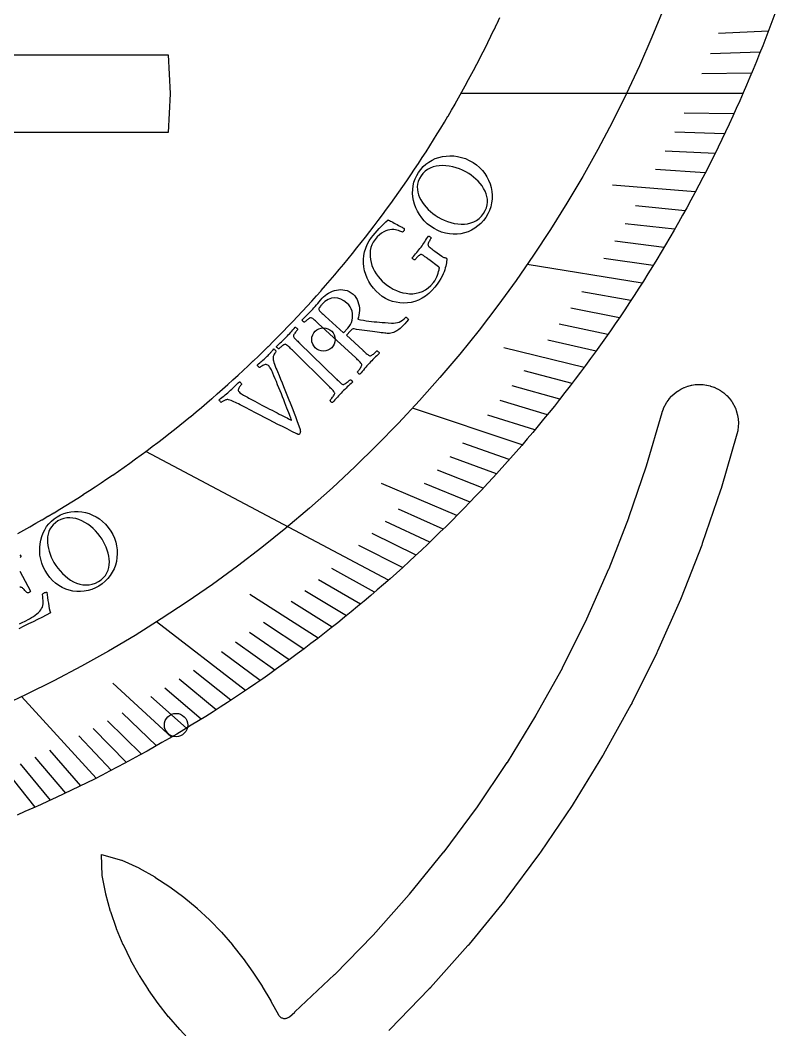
# Model space of a CAD drawing. Header units: millimetres. Extents: x -68 to 68, y -68 to 68.
# Drawn here: x 19.36 to 45.9, y -32.91 to 2.58 of the extents above; entities that cross this region are included whole.
import ezdxf

# ---------------------------------------------------------------- set-up
doc = ezdxf.new("R2010")
doc.units = ezdxf.units.MM
for name, color, linetype in [('CUT_INNER', 6, 'Continuous'), ('ENGRAVE', 7, 'Continuous'), ('ENGRAVE_FINE', 8, 'Continuous'), ('TEXT', 5, 'Continuous')]:
    doc.layers.add(name, color=color, linetype=linetype)

msp = doc.modelspace()

# ---------------------------------------------------------------- linework, layer by layer
at = {"layer": 'CUT_INNER'}
for points in [[(45.8968, 2.806), (45.7933, 2.5247), (45.688, 2.2441), (45.581, 1.964), (45.4722, 1.6847), (45.3618, 1.406), (45.2496, 1.128), (45.1357, 0.8507), (45.0202, 0.5741), (44.9029, 0.2982), (44.784, 0.0231), (44.6634, -0.2513), (44.541, -0.525), (44.417, -0.7979), (44.2914, -1.0701), (44.1641, -1.3415), (44.0351, -1.6121), (43.9044, -1.8819), (43.7721, -2.1508), (43.6382, -2.419), (43.5026, -2.6864), (43.3653, -2.9529), (43.2265, -3.2185), (43.086, -3.4833), (42.9439, -3.7473), (42.8001, -4.0103), (42.6548, -4.2725), (42.5078, -4.5338), (42.3593, -4.7941), (42.2091, -5.0536), (42.0574, -5.3121), (41.9041, -5.5697), (41.7492, -5.8264), (41.5927, -6.0821), (41.4347, -6.3368), (41.2751, -6.5905), (41.114, -6.8433), (40.9513, -7.0951), (40.787, -7.3458), (40.6213, -7.5956), (40.454, -7.8443), (40.2851, -8.092), (40.1148, -8.3387), (39.9429, -8.5843), (39.7696, -8.8289), (39.5947, -9.0724), (39.4184, -9.3148), (39.2406, -9.5561), (39.0613, -9.7963), (38.8805, -10.0355), (38.6982, -10.2735), (38.5146, -10.5103), (38.3294, -10.7461), (38.1428, -10.9807), (37.9548, -11.2142), (37.7653, -11.4465), (37.5745, -11.6776), (37.3822, -11.9076), (37.1885, -12.1364), (36.9934, -12.364), (36.7969, -12.5904), (36.599, -12.8155), (36.3998, -13.0395), (36.1991, -13.2622), (35.9971, -13.4837), (35.7938, -13.704), (35.5891, -13.923), (35.3831, -14.1407), (35.1757, -14.3572), (34.967, -14.5724), (34.757, -14.7863), (34.5457, -14.9989), (34.3331, -15.2102), (34.1192, -15.4202), (33.904, -15.6289), (33.6875, -15.8363), (33.4698, -16.0423), (33.2508, -16.247), (33.0306, -16.4504), (32.8091, -16.6524), (32.5864, -16.853), (32.3624, -17.0523), (32.1372, -17.2501), (31.9109, -17.4466), (31.6833, -17.6418), (31.4545, -17.8355), (31.2245, -18.0278), (30.9934, -18.2186), (30.7611, -18.4081), (30.5276, -18.5961), (30.293, -18.7827), (30.0573, -18.9679), (29.8204, -19.1516), (29.5824, -19.3338), (29.3433, -19.5146), (29.1031, -19.6939), (28.8617, -19.8718), (28.6193, -20.0481), (28.3759, -20.223), (28.1313, -20.3963), (27.8857, -20.5682), (27.639, -20.7385), (27.3913, -20.9074), (27.1426, -21.0747), (26.8929, -21.2405), (26.6421, -21.4047), (26.3903, -21.5674), (26.1376, -21.7286), (25.8838, -21.8882), (25.6291, -22.0462), (25.3734, -22.2027), (25.1168, -22.3576), (24.8592, -22.5109), (24.6007, -22.6626), (24.3412, -22.8128), (24.0808, -22.9613), (23.8196, -23.1083), (23.5574, -23.2537), (23.2943, -23.3974), (23.0304, -23.5395), (22.7656, -23.68), (22.5, -23.8189), (22.2335, -23.9561), (21.9661, -24.0917), (21.6979, -24.2257), (21.429, -24.358), (21.1592, -24.4887), (20.8886, -24.6177), (20.6172, -24.745), (20.3451, -24.8707), (20.0721, -24.9947), (19.7985, -25.117), (19.524, -25.2376), (19.2489, -25.3566)], [(19.2698, -15.4636), (19.4829, -15.3455), (19.4843, -15.3447), (19.6967, -15.2253), (19.698, -15.2245), (19.9096, -15.1038), (19.911, -15.103), (20.1219, -14.981), (20.1232, -14.9802), (20.3333, -14.8568), (20.3347, -14.8561), (20.5441, -14.7314), (20.5454, -14.7306), (20.754, -14.6047), (20.7553, -14.6039), (20.9631, -14.4767), (20.9644, -14.4759), (21.1715, -14.3475), (21.1728, -14.3467), (21.3791, -14.2169), (21.3804, -14.2161), (21.5858, -14.0851), (21.5871, -14.0843), (21.7918, -13.952), (21.7931, -13.9512), (21.9969, -13.8177), (21.9982, -13.8169), (22.2012, -13.6821), (22.2025, -13.6812), (22.4047, -13.5452), (22.4059, -13.5444), (22.6073, -13.4072), (22.6086, -13.4063), (22.8091, -13.2678), (22.8103, -13.2669), (23.01, -13.1272), (23.0112, -13.1264), (23.21, -12.9854), (23.2113, -12.9846), (23.4092, -12.8424), (23.4104, -12.8415), (23.6075, -12.6982), (23.6087, -12.6973), (23.8049, -12.5527), (23.8061, -12.5518), (24.0014, -12.406), (24.0026, -12.4051), (24.197, -12.2582), (24.1982, -12.2572), (24.3917, -12.1091), (24.3929, -12.1082), (24.5854, -11.9588), (24.5867, -11.9579), (24.7783, -11.8074), (24.7795, -11.8064), (24.9702, -11.6548), (24.9714, -11.6538), (25.1612, -11.501), (25.1624, -11.5), (25.3512, -11.346), (25.3524, -11.345), (25.5403, -11.1899), (25.5414, -11.1889), (25.7284, -11.0326), (25.7296, -11.0316), (25.9155, -10.8741), (25.9167, -10.8731), (26.1017, -10.7145), (26.1028, -10.7135), (26.2869, -10.5538), (26.288, -10.5528), (26.4711, -10.392), (26.4722, -10.3909), (26.6543, -10.229), (26.6554, -10.2279), (26.8364, -10.0649), (26.8376, -10.0638), (27.0176, -9.8996), (27.0188, -9.8986), (27.1978, -9.7333), (27.1989, -9.7323), (27.3769, -9.5659), (27.3781, -9.5648), (27.555, -9.3973), (27.5562, -9.3963), (27.7321, -9.2277), (27.7332, -9.2267), (27.9081, -9.057), (27.9092, -9.056), (28.0831, -8.8852), (28.0842, -8.8842), (28.257, -8.7124), (28.2581, -8.7113), (28.4299, -8.5385), (28.431, -8.5374), (28.6017, -8.3635), (28.6028, -8.3624), (28.7724, -8.1875), (28.7735, -8.1864), (28.942, -8.0104), (28.9431, -8.0093), (29.1106, -7.8323), (29.1116, -7.8312), (29.278, -7.6532), (29.279, -7.6521), (29.4443, -7.473), (29.4454, -7.4719), (29.6096, -7.2918), (29.6106, -7.2907), (29.7737, -7.1097), (29.7747, -7.1085), (29.9367, -6.9265), (29.9377, -6.9253), (30.0985, -6.7423), (30.0996, -6.7411), (30.2593, -6.5571), (30.2603, -6.5559), (30.4189, -6.371), (30.4199, -6.3698), (30.5773, -6.1838), (30.5783, -6.1826), (30.7346, -5.9957), (30.7356, -5.9945), (30.8908, -5.8066), (30.8917, -5.8055), (31.0457, -5.6166), (31.0467, -5.6154), (31.1995, -5.4257), (31.2005, -5.4245), (31.3522, -5.2338), (31.3531, -5.2326), (31.5036, -5.0409), (31.5046, -5.0397), (31.6539, -4.8472), (31.6548, -4.8459), (31.803, -4.6525), (31.8039, -4.6512), (31.9509, -4.4569), (31.9518, -4.4556), (32.0975, -4.2604), (32.0984, -4.2591), (32.243, -4.063), (32.2439, -4.0617), (32.3873, -3.8647), (32.3882, -3.8635), (32.5303, -3.6655), (32.5312, -3.6643), (32.6721, -3.4655), (32.673, -3.4642), (32.8127, -3.2646), (32.8136, -3.2633), (32.952, -3.0628), (32.9529, -3.0616), (33.0901, -2.8602), (33.091, -2.8589), (33.227, -2.6567), (33.2278, -2.6555), (33.3626, -2.4525), (33.3634, -2.4512), (33.4969, -2.2473), (33.4978, -2.246), (33.63, -2.0414), (33.6309, -2.0401), (33.7619, -1.8346), (33.7627, -1.8333), (33.8924, -1.6271), (33.8932, -1.6258), (34.0217, -1.4187), (34.0225, -1.4174), (34.1497, -1.2096), (34.1505, -1.2083), (34.2764, -0.9996), (34.2772, -0.9983), (34.4018, -0.7889), (34.4026, -0.7876), (34.5259, -0.5775), (34.5267, -0.5761), (34.6487, -0.3652), (34.6495, -0.3639), (34.7703, -0.1523), (34.771, -0.1509), (34.8905, 0.0615), (34.8912, 0.0628), (35.0094, 0.2759), (35.0101, 0.2773), (35.127, 0.4911), (35.1277, 0.4924), (35.2432, 0.707), (35.2439, 0.7083), (35.3581, 0.9236), (35.3589, 0.9249), (35.4717, 1.1409), (35.4724, 1.1422), (35.584, 1.3589), (35.5847, 1.3602), (35.6949, 1.5776), (35.6956, 1.5789), (35.8045, 1.7969), (35.8052, 1.7983), (35.9127, 2.0169), (35.9134, 2.0183), (36.0196, 2.2376), (36.0203, 2.239), (36.1251, 2.459), (36.1258, 2.4604), (36.2293, 2.681)], [(5.8441, 1.368), (24.5525, 1.368), (24.5582, 1.3677), (24.5587, 1.3621), (24.6254, 0.0061), (24.6254, -0.0061), (24.5587, -1.3621), (24.5582, -1.3677), (24.5525, -1.368), (5.8441, -1.368)], [(25.374, -33.3327), (24.9684, -32.9012), (24.9648, -32.8973), (24.5792, -32.4509), (24.5756, -32.4464), (24.2116, -31.9836), (24.2079, -31.9786), (23.867, -31.4981), (23.8634, -31.4927), (23.5469, -30.9934), (23.5435, -30.9876), (23.2526, -30.4684), (23.2494, -30.4622), (22.9853, -29.9221), (22.9824, -29.9156), (22.7466, -29.3535), (22.7439, -29.3465), (22.5384, -28.761), (22.536, -28.7533), (22.3647, -28.1421), (22.3624, -28.1327), (22.2345, -27.4883), (22.2337, -27.4831), (22.2334, -27.4779), (22.2127, -26.7496), (22.2128, -26.7438), (22.2184, -26.7451), (22.921, -26.938), (22.926, -26.9396), (22.9308, -26.9416), (23.5264, -27.2188), (23.535, -27.2232), (24.0882, -27.5347), (24.0951, -27.5389), (24.6151, -27.8774), (24.6212, -27.8817), (25.1113, -28.2442), (25.1169, -28.2486), (25.5789, -28.6332), (25.5842, -28.6379), (26.0195, -29.0436), (26.0243, -29.0484), (26.4343, -29.4743), (26.4387, -29.4791), (26.8246, -29.9243), (26.8285, -29.9291), (27.1917, -30.3925), (27.1952, -30.3971), (27.5374, -30.8776), (27.5403, -30.882), (27.8632, -31.3784), (27.8657, -31.3824), (28.171, -31.8933), (28.1731, -31.8969), (28.4403, -32.38), (28.4533, -32.4009), (28.4683, -32.4205), (28.4851, -32.4385), (28.5036, -32.4548), (28.5237, -32.4691), (28.545, -32.4815), (28.5675, -32.4916), (28.5908, -32.4995), (28.6148, -32.505), (28.6393, -32.5082), (28.6639, -32.5089), (28.6885, -32.5072), (28.7128, -32.5031), (28.7366, -32.4966), (28.7596, -32.4879), (28.7817, -32.4768), (28.8025, -32.4637), (28.822, -32.4486), (29.0112, -32.286), (29.0194, -32.2786), (30.4148, -30.9673), (30.4227, -30.9596), (31.7585, -29.5877), (31.766, -29.5796), (33.0397, -28.1498), (33.0469, -28.1414), (34.2558, -26.6566), (34.2626, -26.6478), (35.4045, -25.1108), (35.411, -25.1017), (36.4836, -23.5156), (36.4896, -23.5063), (37.4908, -21.8741), (37.4964, -21.8645), (38.4242, -20.1895), (38.4293, -20.1797), (39.2819, -18.4652), (39.2866, -18.4552), (40.0623, -16.7046), (40.0666, -16.6944), (40.7639, -14.9111), (40.7677, -14.9006), (41.3852, -13.0882), (41.3885, -13.0776), (41.9342, -11.208), (41.9361, -11.2022), (41.977, -11.084), (41.9815, -11.0726), (42.0325, -10.9618), (42.0382, -10.9509), (42.0998, -10.8456), (42.1065, -10.8354), (42.1781, -10.7367), (42.1858, -10.7271), (42.2667, -10.6359), (42.2753, -10.6271), (42.3648, -10.5442), (42.3742, -10.5364), (42.4714, -10.4627), (42.4815, -10.4558), (42.5855, -10.3919), (42.5963, -10.3861), (42.706, -10.3327), (42.7172, -10.3279), (42.8316, -10.2856), (42.8433, -10.282), (42.9613, -10.2511), (42.9733, -10.2486), (43.0938, -10.2294), (43.106, -10.2281), (43.2277, -10.2208), (43.24, -10.2207), (43.3619, -10.2254), (43.3741, -10.2264), (43.4949, -10.2431), (43.507, -10.2453), (43.6256, -10.2737), (43.6374, -10.2771), (43.7526, -10.317), (43.764, -10.3216), (43.8748, -10.3726), (43.8857, -10.3782), (43.991, -10.4398), (44.0012, -10.4465), (44.1, -10.5182), (44.1095, -10.5259), (44.2008, -10.6068), (44.2095, -10.6154), (44.2924, -10.7049), (44.3003, -10.7143), (44.374, -10.8115), (44.3809, -10.8216), (44.4447, -10.9256), (44.4506, -10.9363), (44.5039, -11.046), (44.5087, -11.0573), (44.551, -11.1717), (44.5547, -11.1834), (44.5856, -11.3014), (44.5881, -11.3134), (44.6072, -11.4339), (44.6086, -11.446), (44.6158, -11.5678), (44.616, -11.5801), (44.6113, -11.7019), (44.6102, -11.7142), (44.5936, -11.835), (44.5913, -11.847), (44.5622, -11.9686), (44.5606, -11.9746), (44.0053, -13.8773), (44.0045, -13.88), (43.987, -13.9352), (43.9861, -13.9378), (43.3464, -15.8156), (43.3455, -15.8183), (43.3256, -15.8727), (43.3246, -15.8753), (42.6022, -17.7228), (42.6011, -17.7254), (42.5788, -17.7789), (42.5777, -17.7814), (41.7741, -19.5952), (41.7729, -19.5977), (41.7483, -19.6501), (41.7471, -19.6526), (40.8637, -21.4289), (40.8625, -21.4314), (40.8355, -21.4826), (40.8342, -21.4851), (39.873, -23.2204), (39.8716, -23.2229), (39.8424, -23.2729), (39.841, -23.2753), (38.8037, -24.9663), (38.8022, -24.9686), (38.7709, -25.0173), (38.7693, -25.0196), (37.6581, -26.663), (37.6565, -26.6653), (37.623, -26.7125), (37.6213, -26.7147), (36.4383, -28.3072), (36.4366, -28.3094), (36.401, -28.3551), (36.3993, -28.3573), (35.1467, -29.8956), (35.145, -29.8978), (35.1074, -29.9419), (35.1056, -29.944), (33.786, -31.4253), (33.7842, -31.4273), (33.7447, -31.4697), (33.7428, -31.4717), (32.3588, -32.893), (32.3569, -32.895), (32.3155, -32.9356)]]:
    msp.add_lwpolyline(points, dxfattribs=at)
at = {"layer": 'ENGRAVE'}
for points in [[(44.7739, 0), (34.8561, 0)], [(41.2293, -6.6627), (37.1851, -6.0091)], [(37.0095, -12.3453), (33.1532, -11.0589)], [(32.3117, -17.0971), (23.7709, -12.5779)], [(27.2826, -20.9808), (24.1464, -18.569)], [(22.0287, -24.0602), (19.4008, -21.1899)]]:
    msp.add_lwpolyline(points, dxfattribs=at)
for centre, radius in [((0, 19.5457), 45.1196), ((30.0209, -8.641), 0.4104), ((24.8383, -22.1944), 0.4104)]:
    msp.add_circle(centre, radius, dxfattribs=at)
at = {"layer": 'ENGRAVE_FINE'}
for points in [[(45.6688, 2.1935), (43.9191, 2.1095)], [(45.3803, 1.4524), (43.6292, 1.3963)], [(45.0819, 0.7212), (43.33, 0.6932)], [(44.4567, -0.7112), (42.7049, -0.6832)], [(44.1305, -1.4124), (42.3794, -1.3563)], [(43.7955, -2.1035), (42.0459, -2.0195)], [(43.4522, -2.7847), (41.7044, -2.6727)], [(43.1006, -3.4559), (40.185, -3.2221)], [(42.7412, -4.1171), (40.9988, -3.9492)], [(42.3741, -4.7683), (40.6352, -4.5727)], [(41.9996, -5.4097), (40.2647, -5.1862)], [(41.6179, -6.0411), (39.8876, -5.7899)], [(40.834, -7.2744), (39.1143, -6.968)], [(40.4323, -7.8764), (38.7187, -7.5425)], [(40.0242, -8.4686), (38.3173, -8.1074)], [(39.6101, -9.0511), (37.9104, -8.6627)], [(39.1902, -9.6239), (36.3641, -8.9299)], [(38.7646, -10.1872), (37.0808, -9.7447)], [(38.3335, -10.7409), (36.6585, -10.2715)], [(37.8972, -11.2851), (36.2314, -10.7891)], [(37.4558, -11.8199), (35.7997, -11.2973)], [(36.5584, -12.8614), (34.9234, -12.2862)], [(36.1028, -13.3682), (34.479, -12.7669)], [(35.6428, -13.8658), (34.0308, -13.2387)], [(34.7101, -14.8337), (32.0601, -13.7012)], [(35.1785, -14.3543), (33.5787, -13.7016)], [(34.2378, -15.3042), (32.664, -14.6007)], [(33.7616, -15.7656), (32.2015, -15.0371)], [(33.2818, -16.2182), (31.7359, -15.4649)], [(32.7984, -16.662), (31.2672, -15.8841)], [(31.8216, -17.5234), (30.3211, -16.6971)], [(31.3284, -17.9412), (29.8439, -17.091)], [(29.8311, -19.1434), (27.4379, -17.6076)], [(30.8322, -18.3504), (29.3642, -17.4766)], [(30.333, -18.7511), (28.882, -17.8541)], [(29.3264, -19.5273), (27.9105, -18.5845)], [(28.8191, -19.9029), (27.4215, -18.9377)], [(28.3093, -20.2704), (26.9303, -19.283)], [(27.7971, -20.6296), (26.4372, -19.6204)], [(26.7659, -21.3239), (25.4454, -20.2719)], [(24.6784, -22.6172), (22.6145, -20.7257)], [(25.7261, -21.9863), (24.4466, -20.8928)], [(26.247, -21.6591), (24.9468, -20.5862)], [(25.2032, -22.3057), (23.9448, -21.192)], [(24.1518, -22.9211), (22.9367, -21.7679)], [(23.0935, -23.5058), (21.9232, -22.3146)], [(23.6235, -23.2172), (22.4306, -22.0449)], [(22.5619, -23.7867), (21.4145, -22.5771)], [(20.9581, -24.5847), (19.8816, -23.3219)], [(21.4941, -24.3261), (20.3937, -23.0807)], [(20.4208, -24.8359), (19.3685, -23.5562)], [(19.8821, -25.0798), (18.8545, -23.7835)]]:
    msp.add_lwpolyline(points, dxfattribs=at)
at = {"layer": 'TEXT'}
for points in [[(33.3668, -2.7675), (33.445, -2.6619), (33.5315, -2.5662), (33.6264, -2.4806), (33.7299, -2.4048), (33.8402, -2.3396), (33.956, -2.2858), (34.0773, -2.2434), (34.2042, -2.2123), (34.3349, -2.1929), (34.4679, -2.1859), (34.6031, -2.1911), (34.7406, -2.2088), (34.8786, -2.2399), (35.0153, -2.2857), (35.1507, -2.3463), (35.2848, -2.4218), (35.405, -2.5047), (35.5137, -2.5965), (35.6107, -2.6972), (35.696, -2.8071), (35.7695, -2.9238), (35.8309, -3.0452), (35.8804, -3.1714), (35.9177, -3.3023), (35.9423, -3.4358), (35.9533, -3.57), (35.9509, -3.7047), (35.935, -3.8399), (35.9053, -3.9733), (35.8613, -4.1026), (35.8032, -4.2277), (35.7309, -4.3485), (35.6483, -4.46), (35.5567, -4.5611), (35.4561, -4.6515), (35.3467, -4.7314), (35.2304, -4.7994), (35.1094, -4.8544), (34.9836, -4.8963), (34.8532, -4.9253), (34.72, -4.9408), (34.5855, -4.9428), (34.45, -4.9313), (34.3133, -4.9062), (34.1776, -4.8671), (34.0447, -4.8132), (33.9147, -4.7447), (33.7874, -4.6617), (33.6725, -4.5713), (33.5693, -4.473), (33.4775, -4.367), (33.3971, -4.2533), (33.3282, -4.1342), (33.2709, -4.012), (33.2253, -3.8867), (33.1912, -3.7583), (33.1691, -3.6286), (33.1595, -3.4993), (33.1625, -3.3704), (33.1779, -3.2418), (33.206, -3.1159), (33.2468, -2.995), (33.3004, -2.8789), (33.3668, -2.7675)], [(33.4528, -2.8943), (33.3975, -2.9884), (33.3573, -3.083), (33.3325, -3.1781), (33.3229, -3.2739), (33.3264, -3.3693), (33.3407, -3.4634), (33.366, -3.5562), (33.4022, -3.6477), (33.4477, -3.7373), (33.5009, -3.8241), (33.5618, -3.9084), (33.6305, -3.9899), (33.7047, -4.0677), (33.7823, -4.1405), (33.8634, -4.2085), (33.948, -4.2715), (34.0506, -4.3385), (34.1578, -4.3986), (34.2695, -4.4516), (34.3858, -4.4976), (34.5045, -4.5353), (34.6234, -4.5632), (34.7424, -4.5814), (34.8615, -4.5899), (34.9788, -4.5874), (35.0921, -4.573), (35.2013, -4.5466), (35.3066, -4.5081), (35.4056, -4.4561), (35.4962, -4.3893), (35.5783, -4.3077), (35.6518, -4.2113), (35.7104, -4.1111), (35.753, -4.0109), (35.7795, -3.9106), (35.7899, -3.8105), (35.7863, -3.7112), (35.7709, -3.6137), (35.7437, -3.5178), (35.7047, -3.4236), (35.6559, -3.3323), (35.5991, -3.2447), (35.5344, -3.161), (35.4618, -3.081), (35.3837, -3.0056), (35.3025, -2.9356), (35.2182, -2.871), (35.1308, -2.8118), (35.0254, -2.7496), (34.916, -2.6945), (34.8028, -2.6466), (34.6856, -2.6057), (34.5667, -2.5729), (34.4483, -2.5495), (34.3302, -2.5353), (34.2124, -2.5304), (34.0973, -2.5354), (33.9869, -2.5511), (33.8812, -2.5776), (33.7803, -2.6148), (33.6858, -2.6641), (33.5998, -2.7272), (33.5222, -2.8039), (33.4528, -2.8943)], [(33.7245, -5.8305), (33.7193, -5.8266), (33.7142, -5.8227), (33.709, -5.8188), (33.7038, -5.8149), (33.6987, -5.8111), (33.6935, -5.8072), (33.6884, -5.8033), (33.6832, -5.7994), (33.6512, -5.7755), (33.6206, -5.753), (33.5913, -5.7317), (33.5633, -5.7119), (33.5368, -5.6941), (33.5119, -5.6792), (33.4885, -5.6671), (33.4666, -5.6579), (33.4534, -5.6551), (33.4369, -5.6589), (33.4171, -5.6693), (33.3941, -5.6862), (33.3697, -5.7069), (33.3458, -5.7286), (33.3224, -5.7514), (33.2995, -5.7753), (33.2788, -5.7979), (33.2617, -5.817), (33.2484, -5.8325), (33.2387, -5.8444), (33.2271, -5.8428), (33.2138, -5.8381), (33.1987, -5.8304), (33.1818, -5.8197), (33.1661, -5.8075), (33.1544, -5.7954), (33.1467, -5.7833), (33.143, -5.7713), (33.1833, -5.7224), (33.2234, -5.6746), (33.2632, -5.6279), (33.3027, -5.5824), (33.3415, -5.537), (33.3795, -5.4909), (33.4166, -5.4442), (33.4527, -5.3967), (33.4886, -5.3476), (33.5224, -5.2992), (33.5542, -5.2517), (33.584, -5.205), (33.6137, -5.158), (33.6451, -5.1092), (33.6783, -5.0588), (33.7133, -5.0067), (33.7259, -5.0068), (33.7396, -5.0108), (33.7546, -5.0185), (33.7708, -5.0301), (33.7858, -5.0432), (33.7975, -5.0555), (33.8058, -5.067), (33.8107, -5.0777), (33.8021, -5.0902), (33.7912, -5.1071), (33.7782, -5.1283), (33.763, -5.1539), (33.7475, -5.1816), (33.7334, -5.209), (33.7207, -5.2361), (33.7096, -5.2631), (33.7015, -5.288), (33.6979, -5.3089), (33.6989, -5.3259), (33.7044, -5.339), (33.7222, -5.3615), (33.7441, -5.3849), (33.7701, -5.4089), (33.8003, -5.4337), (33.8332, -5.4592), (33.8677, -5.4855), (33.9035, -5.5125), (33.9409, -5.5403), (34.1796, -5.7168), (34.2064, -5.7348), (34.2313, -5.7482), (34.2543, -5.7568), (34.2756, -5.7606), (34.2951, -5.7632), (34.313, -5.7679), (34.3292, -5.7749), (34.3439, -5.784), (34.3501, -5.7896), (34.3549, -5.7962), (34.3584, -5.8038), (34.3604, -5.8124), (34.3609, -5.8243), (34.36, -5.8419), (34.3575, -5.8652), (34.3535, -5.8941), (34.3443, -5.9466), (34.3334, -6.0023), (34.3208, -6.0611), (34.3063, -6.1232), (34.2877, -6.1892), (34.2627, -6.2601), (34.2312, -6.3358), (34.1932, -6.4163), (34.1461, -6.5029), (34.0877, -6.5971), (34.0176, -6.6987), (33.936, -6.8076), (33.8356, -6.9254), (33.728, -7.0291), (33.6134, -7.1187), (33.492, -7.1941), (33.3661, -7.2555), (33.2377, -7.303), (33.1071, -7.3365), (32.9742, -7.3562), (32.8411, -7.3622), (32.7096, -7.3551), (32.5796, -7.3348), (32.4513, -7.3014), (32.3263, -7.2552), (32.2064, -7.1965), (32.0915, -7.1255), (31.9815, -7.0422), (31.8732, -6.9438), (31.7767, -6.8384), (31.6919, -6.7261), (31.6186, -6.607), (31.5569, -6.483), (31.507, -6.356), (31.4688, -6.2259), (31.4422, -6.0929), (31.4282, -5.9587), (31.4276, -5.8249), (31.4405, -5.6917), (31.4668, -5.5588), (31.5069, -5.4282), (31.5614, -5.3017), (31.6302, -5.1794), (31.7134, -5.0609), (31.7752, -4.9829), (31.8399, -4.9042), (31.9074, -4.8247), (31.9779, -4.7446), (32.0517, -4.665), (32.1293, -4.5871), (32.2105, -4.511), (32.2954, -4.4365), (32.3004, -4.4391), (32.3153, -4.4468), (32.3401, -4.4596), (32.3748, -4.4775), (32.4161, -4.499), (32.4606, -4.5226), (32.5083, -4.5481), (32.5592, -4.5757), (32.6105, -4.6035), (32.6595, -4.63), (32.7062, -4.655), (32.7506, -4.6787), (32.7893, -4.6994), (32.8189, -4.7156), (32.8395, -4.7274), (32.8509, -4.7347), (32.8579, -4.7398), (32.8623, -4.7483), (32.8643, -4.7601), (32.8637, -4.7753), (32.8609, -4.7918), (32.8561, -4.8073), (32.8492, -4.822), (32.8403, -4.8359), (32.8312, -4.8467), (32.8215, -4.8557), (32.8111, -4.863), (32.8, -4.8684), (32.7751, -4.8568), (32.7433, -4.8437), (32.7046, -4.829), (32.6591, -4.8127), (32.6078, -4.7978), (32.5519, -4.7872), (32.4915, -4.7808), (32.4266, -4.7787), (32.3582, -4.7835), (32.2877, -4.7978), (32.215, -4.8216), (32.1401, -4.8548), (32.064, -4.9004), (31.9878, -4.9613), (31.9115, -5.0376), (31.8348, -5.1291), (31.7734, -5.2187), (31.7254, -5.3124), (31.6906, -5.41), (31.669, -5.5118), (31.6595, -5.6159), (31.6608, -5.7209), (31.6731, -5.8266), (31.6962, -5.933), (31.729, -6.0385), (31.7703, -6.1411), (31.82, -6.2408), (31.8783, -6.3376), (31.9436, -6.4297), (32.0145, -6.5154), (32.091, -6.5945), (32.1732, -6.6671), (32.2704, -6.741), (32.3721, -6.8078), (32.4782, -6.8675), (32.5887, -6.9199), (32.7021, -6.9635), (32.8165, -6.9967), (32.9322, -7.0194), (33.0489, -7.0315), (33.1653, -7.0318), (33.2796, -7.0189), (33.3918, -6.9929), (33.5018, -6.9536), (33.608, -6.8996), (33.7084, -6.8294), (33.803, -6.7429), (33.8916, -6.6402), (33.9386, -6.5746), (33.9783, -6.509), (34.0105, -6.4437), (34.0353, -6.3787), (34.0549, -6.3153), (34.0718, -6.255), (34.0859, -6.1978), (34.0972, -6.1437), (34.0993, -6.1331), (34.0992, -6.124), (34.097, -6.1164), (34.0927, -6.1103), (34.087, -6.1048), (34.0804, -6.099), (34.073, -6.0929), (34.0648, -6.0866)], [(29.9798, -7.1911), (30.0273, -7.1422), (30.0799, -7.0963), (30.1375, -7.0534), (30.2002, -7.0136), (30.2665, -6.978), (30.335, -6.948), (30.4056, -6.9234), (30.4785, -6.9044), (30.5526, -6.8921), (30.6272, -6.8878), (30.7022, -6.8916), (30.7777, -6.9035), (30.8525, -6.9247), (30.9256, -6.9566), (30.9969, -6.9992), (31.0665, -7.0525), (31.1199, -7.105), (31.1659, -7.1646), (31.2044, -7.2313), (31.2353, -7.3051), (31.2588, -7.3833), (31.2752, -7.4631), (31.2843, -7.5447), (31.2862, -7.6278), (31.2812, -7.7099), (31.2694, -7.788), (31.2509, -7.8622), (31.2257, -7.9324), (31.3299, -7.9511), (31.4307, -7.9679), (31.528, -7.9828), (31.6219, -7.9959), (31.7143, -8.0074), (31.8073, -8.0178), (31.9009, -8.027), (31.9951, -8.035), (32.0922, -8.0423), (32.1945, -8.0497), (32.3021, -8.0569), (32.415, -8.064), (32.4882, -8.0651), (32.5569, -8.0597), (32.6212, -8.0479), (32.681, -8.0297), (32.739, -8.003), (32.7978, -7.966), (32.8576, -7.9185), (32.9181, -7.8607), (32.9307, -7.8619), (32.9441, -7.8681), (32.9583, -7.8792), (32.9733, -7.8952), (32.987, -7.912), (32.9973, -7.9252), (33.0043, -7.9349), (33.0079, -7.9411), (32.9412, -8.0195), (32.8787, -8.0896), (32.8205, -8.1515), (32.7665, -8.2051), (32.7175, -8.2506), (32.674, -8.2882), (32.6361, -8.318), (32.6037, -8.3399), (32.5806, -8.3518), (32.5528, -8.3655), (32.5203, -8.3808), (32.4831, -8.3979), (32.441, -8.4132), (32.3938, -8.4233), (32.3414, -8.4282), (32.2839, -8.4279), (32.2575, -8.4259), (32.2214, -8.4227), (32.1757, -8.4184), (32.1204, -8.4128), (32.0571, -8.4059), (31.9877, -8.3979), (31.9122, -8.3887), (31.8305, -8.3783), (31.7444, -8.3669), (31.6554, -8.355), (31.5637, -8.3426), (31.4691, -8.3296), (31.3738, -8.316), (31.28, -8.302), (31.1875, -8.2875), (31.0964, -8.2726), (31.0657, -8.273), (31.0349, -8.2832), (31.0039, -8.3033), (30.9727, -8.3332), (30.8271, -8.4941), (31.4064, -9.021), (31.4112, -9.0253), (31.4159, -9.0297), (31.4207, -9.034), (31.4255, -9.0384), (31.4303, -9.0427), (31.435, -9.047), (31.4398, -9.0514), (31.4446, -9.0557), (31.4742, -9.0825), (31.5026, -9.1078), (31.5298, -9.1316), (31.5558, -9.154), (31.5806, -9.1741), (31.6041, -9.1913), (31.6263, -9.2054), (31.6473, -9.2165), (31.6602, -9.2179), (31.6771, -9.2141), (31.698, -9.205), (31.7229, -9.1908), (31.7497, -9.173), (31.7762, -9.1535), (31.8025, -9.1323), (31.8284, -9.1093), (31.8521, -9.0872), (31.8715, -9.0686), (31.8866, -9.0536), (31.8975, -9.042), (31.909, -9.0445), (31.922, -9.0501), (31.9366, -9.0589), (31.9526, -9.0708), (31.9673, -9.0842), (31.978, -9.0973), (31.9846, -9.11), (31.9872, -9.1224), (31.9406, -9.1681), (31.8951, -9.2128), (31.8506, -9.2567), (31.8072, -9.2996), (31.7643, -9.3427), (31.7214, -9.3868), (31.6785, -9.432), (31.6355, -9.4783), (31.5941, -9.5239), (31.5528, -9.5705), (31.5117, -9.6179), (31.4708, -9.6663), (31.4298, -9.7153), (31.3885, -9.7649), (31.347, -9.815), (31.3052, -9.8656), (31.2926, -9.8641), (31.2794, -9.8586), (31.2654, -9.8491), (31.2508, -9.8356), (31.2376, -9.8206), (31.2276, -9.8069), (31.2208, -9.7944), (31.2174, -9.7831), (31.228, -9.7713), (31.2417, -9.7549), (31.2585, -9.734), (31.2785, -9.7085), (31.2993, -9.6806), (31.3185, -9.6524), (31.3361, -9.6238), (31.3521, -9.5949), (31.3647, -9.5683), (31.3718, -9.5468), (31.3735, -9.5303), (31.3698, -9.5189), (31.3548, -9.4944), (31.3357, -9.4687), (31.3125, -9.4419), (31.2853, -9.4139), (31.2553, -9.3849), (31.224, -9.355), (31.1913, -9.3242), (31.1573, -9.2925), (29.8377, -8.0768), (29.8034, -8.0452), (29.7699, -8.0147), (29.7372, -7.9853), (29.7053, -7.957), (29.6747, -7.9313), (29.6458, -7.9096), (29.6187, -7.8921), (29.5933, -7.8785), (29.5806, -7.8744), (29.5644, -7.8764), (29.5447, -7.8846), (29.5215, -7.899), (29.4965, -7.9169), (29.4718, -7.9357), (29.4474, -7.9554), (29.4231, -7.976), (29.4009, -7.9956), (29.3827, -8.0121), (29.3683, -8.0256), (29.3579, -8.0361), (29.3467, -8.0332), (29.334, -8.027), (29.3198, -8.0178), (29.3042, -8.0054), (29.2898, -7.9916), (29.2793, -7.9784), (29.2727, -7.9658), (29.2701, -7.9536), (29.3136, -7.9106), (29.3567, -7.8683), (29.3994, -7.8266), (29.4417, -7.7856), (29.4835, -7.7448), (29.5243, -7.7035), (29.5644, -7.6618), (29.6037, -7.6197), (29.6444, -7.5748), (29.6863, -7.5278), (29.7292, -7.4787), (29.7732, -7.4274), (29.8195, -7.3733), (29.8694, -7.316), (29.9228, -7.2552), (29.9798, -7.1911)], [(30.8472, -7.3655), (30.7422, -7.2858), (30.6348, -7.2277), (30.525, -7.1911), (30.4128, -7.1758), (30.2999, -7.1873), (30.1877, -7.2309), (30.0759, -7.3067), (29.9645, -7.4146), (29.9506, -7.4303), (29.9339, -7.4501), (29.9143, -7.4738), (29.8918, -7.5015), (29.8717, -7.5293), (29.8594, -7.5533), (29.8547, -7.5736), (29.8579, -7.5902), (29.8697, -7.6109), (29.8878, -7.6348), (29.912, -7.6619), (29.9425, -7.6922), (29.9762, -7.7241), (30.0102, -7.756), (30.0447, -7.7878), (30.0795, -7.8197), (30.7316, -8.4072), (30.8796, -8.2437), (30.9293, -8.1813), (30.9707, -8.1139), (31.0036, -8.0416), (31.0281, -7.9644), (31.0433, -7.8847), (31.0483, -7.8051), (31.0431, -7.7255), (31.0277, -7.646), (31.0011, -7.5688), (30.9621, -7.4964), (30.9108, -7.4286), (30.8472, -7.3655)], [(28.7148, -8.5576), (28.7558, -8.5151), (28.7957, -8.4724), (28.8343, -8.4297), (28.8718, -8.387), (28.9092, -8.3438), (28.9477, -8.2999), (28.9871, -8.2551), (29.0275, -8.2096), (29.0398, -8.2116), (29.0528, -8.2174), (29.0665, -8.2272), (29.081, -8.2408), (29.0942, -8.2558), (29.1043, -8.2694), (29.111, -8.2818), (29.1146, -8.2928), (29.1046, -8.3039), (29.0916, -8.3192), (29.0756, -8.3388), (29.0567, -8.3626), (29.0368, -8.3885), (29.0183, -8.4142), (29.001, -8.4397), (28.985, -8.465), (28.9723, -8.4885), (28.9651, -8.5087), (28.9633, -8.5256), (28.967, -8.5392), (28.9797, -8.5593), (28.9957, -8.5807), (29.0148, -8.6034), (29.0372, -8.6275), (29.0619, -8.6527), (29.0879, -8.6788), (29.1152, -8.7058), (29.1439, -8.7338), (29.1485, -8.7383), (29.1531, -8.7428), (29.1577, -8.7473), (29.1624, -8.7518), (29.167, -8.7563), (29.1716, -8.7608), (29.1763, -8.7653), (29.1809, -8.7698), (30.4685, -10.0192), (30.4732, -10.0237), (30.4778, -10.0282), (30.4824, -10.0327), (30.4871, -10.0372), (30.4917, -10.0417), (30.4963, -10.0462), (30.501, -10.0507), (30.5056, -10.0552), (30.5343, -10.0829), (30.5619, -10.1091), (30.5884, -10.1338), (30.6136, -10.157), (30.6377, -10.1779), (30.6607, -10.1958), (30.6824, -10.2106), (30.703, -10.2224), (30.7159, -10.2242), (30.7329, -10.221), (30.7541, -10.2126), (30.7794, -10.1991), (30.8068, -10.1822), (30.8339, -10.1636), (30.8608, -10.1432), (30.8875, -10.1211), (30.9118, -10.0998), (30.9318, -10.0819), (30.9475, -10.0673), (30.9587, -10.0561), (30.9701, -10.0589), (30.983, -10.065), (30.9972, -10.0742), (31.0128, -10.0867), (31.0271, -10.1005), (31.0374, -10.1139), (31.0436, -10.1269), (31.0458, -10.1394), (30.9977, -10.1835), (30.9508, -10.2268), (30.9049, -10.2691), (30.8601, -10.3106), (30.8159, -10.3523), (30.7716, -10.395), (30.7272, -10.4388), (30.6828, -10.4837), (30.6399, -10.528), (30.5972, -10.5732), (30.5546, -10.6193), (30.5121, -10.6663), (30.4695, -10.714), (30.4267, -10.7622), (30.3836, -10.8109), (30.3402, -10.8602), (30.3276, -10.8583), (30.3145, -10.8523), (30.3009, -10.8423), (30.2868, -10.8284), (30.274, -10.813), (30.2644, -10.799), (30.2581, -10.7863), (30.2551, -10.7749), (30.266, -10.7634), (30.2803, -10.7475), (30.2978, -10.7271), (30.3186, -10.7023), (30.3402, -10.6751), (30.3603, -10.6474), (30.3788, -10.6194), (30.3958, -10.5911), (30.4092, -10.5649), (30.417, -10.5437), (30.4192, -10.5273), (30.4159, -10.5157), (30.4017, -10.4907), (30.3834, -10.4644), (30.3611, -10.4369), (30.3348, -10.408), (30.3058, -10.3781), (30.2755, -10.3472), (30.2438, -10.3153), (30.2108, -10.2825), (28.9341, -9.022), (28.9008, -8.9893), (28.8683, -8.9577), (28.8365, -8.9273), (28.8056, -8.898), (28.7758, -8.8713), (28.7476, -8.8487), (28.7211, -8.8303), (28.6961, -8.8159), (28.6836, -8.8114), (28.6674, -8.8129), (28.6474, -8.8204), (28.6237, -8.8341), (28.5981, -8.8512), (28.5725, -8.8695), (28.547, -8.8889), (28.5215, -8.9094), (28.498, -8.9289), (28.4788, -8.9452), (28.4637, -8.9586), (28.4529, -8.9688), (28.4418, -8.9655), (28.4293, -8.9589), (28.4154, -8.9492), (28.4002, -8.9363), (28.3862, -8.9221), (28.3762, -8.9086), (28.37, -8.8957), (28.3678, -8.8835), (28.4128, -8.8418), (28.4575, -8.8006), (28.5019, -8.7599), (28.5462, -8.7197), (28.5898, -8.6796), (28.6325, -8.6392), (28.6742, -8.5985), (28.7148, -8.5576)], [(26.7083, -10.471), (26.7567, -10.4274), (26.8036, -10.3837), (26.8492, -10.3401), (26.8935, -10.2965), (26.9369, -10.2532), (26.98, -10.2103), (27.0229, -10.1679), (27.0655, -10.126), (27.0752, -10.1316), (27.0867, -10.1409), (27.1, -10.1541), (27.115, -10.1712), (27.1285, -10.1885), (27.1373, -10.2025), (27.1413, -10.2132), (27.1406, -10.2206), (27.133, -10.2285), (27.1223, -10.2409), (27.1085, -10.258), (27.0916, -10.2798), (27.0741, -10.3043), (27.0586, -10.33), (27.0452, -10.3567), (27.0337, -10.3845), (27.027, -10.412), (27.028, -10.4381), (27.0366, -10.4627), (27.053, -10.4858), (27.0856, -10.5151), (27.1373, -10.5517), (27.2083, -10.5956), (27.2986, -10.6467), (27.3463, -10.6726), (27.4015, -10.7023), (27.464, -10.7358), (27.534, -10.773), (27.6095, -10.8132), (27.6889, -10.8554), (27.7719, -10.8995), (27.8588, -10.9457), (27.9477, -10.9927), (28.0369, -11.0393), (28.1264, -11.0857), (28.2161, -11.1317), (28.3042, -11.1767), (28.3887, -11.2199), (28.4695, -11.2613), (28.5467, -11.301), (28.6186, -11.3379), (28.6836, -11.3713), (28.7418, -11.4011), (28.7931, -11.4274), (28.8356, -11.4491), (28.8672, -11.465), (28.888, -11.4752), (28.8979, -11.4798), (28.8929, -11.4644), (28.8832, -11.4369), (28.8687, -11.3973), (28.8495, -11.3455), (28.8264, -11.2838), (28.7999, -11.2144), (28.7703, -11.1373), (28.7373, -11.0526), (28.7018, -10.9619), (28.6643, -10.8666), (28.6249, -10.7668), (28.5835, -10.6625), (28.5409, -10.5556), (28.4977, -10.4481), (28.454, -10.34), (28.4097, -10.2312), (28.3657, -10.1238), (28.3227, -10.0197), (28.2809, -9.919), (28.2402, -9.8216), (28.2246, -9.7851), (28.2075, -9.7486), (28.1888, -9.712), (28.1687, -9.6754), (28.148, -9.6409), (28.1276, -9.6104), (28.1076, -9.5841), (28.088, -9.562), (28.0631, -9.5412), (28.0362, -9.5283), (28.0072, -9.5233), (27.9763, -9.5262), (27.9448, -9.5344), (27.9146, -9.5452), (27.8854, -9.5587), (27.8573, -9.5747), (27.8321, -9.591), (27.8116, -9.605), (27.7957, -9.6169), (27.7844, -9.6265), (27.7745, -9.6265), (27.7625, -9.6214), (27.7485, -9.6111), (27.7325, -9.5958), (27.7176, -9.5786), (27.7069, -9.5629), (27.7005, -9.5488), (27.6984, -9.5361), (27.7395, -9.5001), (27.7796, -9.4653), (27.8187, -9.4317), (27.8569, -9.3993), (27.8949, -9.3666), (27.9333, -9.3323), (27.9723, -9.2962), (28.0117, -9.2584), (28.0437, -9.2271), (28.072, -9.199), (28.0965, -9.1741), (28.1174, -9.1523), (28.1362, -9.1322), (28.1547, -9.112), (28.1727, -9.0918), (28.1904, -9.0715), (28.209, -9.0502), (28.2297, -9.0267), (28.2526, -9.001), (28.2777, -8.9732), (28.2876, -8.9785), (28.2995, -8.9879), (28.3133, -9.0015), (28.3291, -9.0192), (28.3433, -9.0368), (28.3527, -9.0503), (28.3571, -9.0595), (28.3567, -9.0645), (28.346, -9.077), (28.3316, -9.0969), (28.3134, -9.1244), (28.2913, -9.1593), (28.2708, -9.1984), (28.2571, -9.2383), (28.2502, -9.2789), (28.2502, -9.3203), (28.2548, -9.3536), (28.2651, -9.3968), (28.281, -9.4499), (28.3025, -9.5128), (28.3269, -9.5797), (28.3516, -9.6444), (28.3766, -9.7069), (28.4019, -9.7672), (28.4604, -9.907), (28.5162, -10.0412), (28.5693, -10.1696), (28.6197, -10.2923), (28.6681, -10.4112), (28.7153, -10.5284), (28.761, -10.6438), (28.8055, -10.7574), (28.8497, -10.8712), (28.8945, -10.9872), (28.94, -11.1056), (28.9862, -11.2262), (29.0335, -11.3514), (29.0827, -11.4838), (29.1336, -11.6233), (29.1861, -11.7699), (29.1987, -11.8097), (29.2062, -11.8453), (29.2087, -11.8767), (29.2062, -11.904), (29.1999, -11.9279), (29.1907, -11.9492), (29.1787, -11.968), (29.164, -11.9842), (29.1582, -11.9872), (29.1504, -11.9872), (29.1407, -11.9844), (29.1289, -11.9785), (29.1169, -11.9719), (29.1061, -11.9667), (29.0966, -11.9628), (29.0883, -11.9604), (28.9115, -11.8731), (28.741, -11.7881), (28.5768, -11.7057), (28.4189, -11.6257), (28.2636, -11.5466), (28.1073, -11.4663), (27.95, -11.3851), (27.7917, -11.3028), (27.6288, -11.2179), (27.4575, -11.1288), (27.2779, -11.0354), (27.0901, -10.9376), (27.0327, -10.9073), (26.9777, -10.8791), (26.9251, -10.8532), (26.8748, -10.8294), (26.826, -10.808), (26.7777, -10.789), (26.7298, -10.7724), (26.6824, -10.7582), (26.6623, -10.7541), (26.6402, -10.7538), (26.616, -10.7575), (26.5898, -10.7651), (26.5632, -10.7752), (26.5379, -10.7863), (26.5138, -10.7984), (26.491, -10.8116), (26.4704, -10.8245), (26.453, -10.8361), (26.4389, -10.8463), (26.428, -10.8551), (26.4242, -10.8535), (26.4161, -10.8461), (26.4036, -10.8329), (26.3868, -10.8139), (26.3701, -10.7944), (26.3583, -10.7796), (26.3512, -10.7695), (26.3489, -10.7641), (26.4008, -10.722), (26.4483, -10.6839), (26.4915, -10.6498), (26.5304, -10.6197), (26.5692, -10.5894), (26.6117, -10.5545), (26.6581, -10.5151), (26.7083, -10.471)], [(20.6588, -14.87), (20.7746, -14.8078), (20.8936, -14.7582), (21.016, -14.7212), (21.1419, -14.6968), (21.2695, -14.6849), (21.3972, -14.6857), (21.525, -14.699), (21.653, -14.725), (21.7795, -14.7633), (21.9028, -14.8137), (22.0228, -14.8761), (22.1397, -14.9507), (22.2512, -15.0377), (22.3553, -15.1375), (22.4519, -15.2501), (22.5409, -15.3755), (22.6143, -15.5018), (22.6735, -15.6312), (22.7182, -15.7637), (22.7485, -15.8994), (22.7651, -16.0363), (22.7689, -16.1724), (22.7598, -16.3076), (22.7378, -16.4419), (22.703, -16.5731), (22.6558, -16.6992), (22.5961, -16.82), (22.5241, -16.9355), (22.4402, -17.0434), (22.3453, -17.1416), (22.2394, -17.23), (22.1225, -17.3084), (22.0002, -17.374), (21.8742, -17.4263), (21.7446, -17.4653), (21.6116, -17.4908), (21.4774, -17.5027), (21.3445, -17.5008), (21.2129, -17.4851), (21.0826, -17.4556), (20.9554, -17.4129), (20.833, -17.3573), (20.7153, -17.289), (20.6024, -17.2081), (20.4963, -17.1148), (20.3992, -17.0094), (20.3108, -16.8919), (20.2311, -16.7626), (20.1658, -16.6318), (20.1143, -16.4988), (20.0765, -16.3638), (20.0523, -16.2266), (20.0408, -16.0895), (20.0411, -15.9546), (20.0533, -15.8218), (20.0773, -15.6911), (20.1126, -15.5644), (20.1591, -15.4434), (20.2168, -15.3281), (20.2856, -15.2184), (20.3647, -15.1164), (20.4532, -15.0245), (20.5512, -14.9423), (20.6588, -14.87)], [(20.6825, -15.0213), (20.5922, -15.0828), (20.5156, -15.1512), (20.4526, -15.2267), (20.403, -15.3092), (20.3655, -15.397), (20.3383, -15.4882), (20.3216, -15.583), (20.3153, -15.6812), (20.3182, -15.7815), (20.3293, -15.8828), (20.3484, -15.985), (20.3757, -16.088), (20.4097, -16.19), (20.4488, -16.289), (20.4932, -16.3851), (20.5428, -16.4782), (20.607, -16.5826), (20.6783, -16.6826), (20.7567, -16.7782), (20.8423, -16.8695), (20.9336, -16.9541), (21.0292, -17.0301), (21.129, -17.0974), (21.2332, -17.1558), (21.3403, -17.2037), (21.4489, -17.2389), (21.559, -17.2616), (21.6706, -17.2717), (21.7823, -17.267), (21.8928, -17.2452), (22.0018, -17.2064), (22.1094, -17.1506), (22.2052, -17.085), (22.2865, -17.0125), (22.3532, -16.9331), (22.4053, -16.847), (22.4444, -16.7557), (22.4721, -16.6609), (22.4884, -16.5626), (22.4933, -16.4608), (22.4881, -16.3573), (22.4741, -16.2539), (22.4513, -16.1505), (22.4198, -16.0472), (22.3814, -15.9457), (22.3378, -15.8478), (22.2891, -15.7534), (22.2353, -15.6625), (22.1665, -15.5613), (22.0911, -15.4648), (22.0091, -15.3732), (21.9206, -15.2862), (21.827, -15.2059), (21.7299, -15.1342), (21.6291, -15.071), (21.5248, -15.0162), (21.4185, -14.9716), (21.3119, -14.9388), (21.2051, -14.9176), (21.0979, -14.9082), (20.9914, -14.9126), (20.8868, -14.9329), (20.7838, -14.9691), (20.6825, -15.0213)]]:
    msp.add_lwpolyline(points, close=True, dxfattribs=at)
for points in [[(19.3404, -16.2092), (19.3869, -16.2641), (19.3807, -16.2782), (19.3699, -16.2916), (19.3547, -16.3044)], [(19.3461, -16.789), (19.7182, -17.4878), (19.7123, -17.4995), (19.7016, -17.5112), (19.6861, -17.5231), (19.6657, -17.5351), (19.6443, -17.5444), (19.6253, -17.5481), (19.6088, -17.5461), (19.5949, -17.5386), (19.556, -17.4957), (19.5223, -17.4595), (19.4936, -17.4301), (19.4701, -17.4074), (19.4503, -17.3899), (19.433, -17.3759), (19.4182, -17.3654), (19.4058, -17.3586), (19.3946, -17.354), (19.383, -17.3505), (19.3711, -17.3481), (19.3588, -17.3468), (19.3427, -17.3463)], [(19.3263, -18.6342), (19.3599, -18.6203), (19.4011, -18.6017), (19.4499, -18.5781), (19.5064, -18.5497), (19.689, -18.4557), (19.7557, -18.4189), (19.8202, -18.3789), (19.8824, -18.3357), (19.9422, -18.2894), (19.9966, -18.2418), (20.0427, -18.1948), (20.0805, -18.1485), (20.1099, -18.1029), (20.1359, -18.0511), (20.1538, -17.9959), (20.1637, -17.9373), (20.1655, -17.8754), (20.1624, -17.8109), (20.1577, -17.7445), (20.1512, -17.6763), (20.143, -17.6063), (20.1438, -17.593), (20.1509, -17.58), (20.1642, -17.5673), (20.1838, -17.5548), (20.2158, -17.5392), (20.2437, -17.5295), (20.2674, -17.5257), (20.287, -17.5279), (20.3018, -17.6194), (20.3166, -17.7139), (20.3314, -17.8116), (20.346, -17.9122), (20.3617, -18.0099), (20.3794, -18.0985), (20.3993, -18.1779), (20.4213, -18.2483), (20.2687, -18.3297), (20.1157, -18.4093), (19.9624, -18.4871), (19.8089, -18.5631), (19.6504, -18.6409), (19.4823, -18.7239), (19.3045, -18.812)]]:
    msp.add_lwpolyline(points, dxfattribs=at)

doc.saveas('drawing.dxf')
